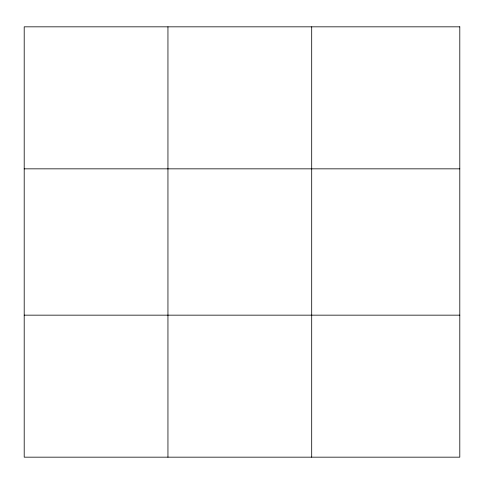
<?xml version="1.0" encoding="UTF-8"?>
<svg xmlns="http://www.w3.org/2000/svg" width="484" height="484" viewBox="0 0 484 484"><rect width="100%" height="100%" fill="white"/><g stroke="black" fill="none" stroke-linecap="round" stroke-linejoin="round"><path stroke-width="0.73" d="M167.948 26.832L167.948 457.168M311.696 26.832L311.696 457.168M24.2 168.843L459.8 168.843M24.2 315.157L459.8 315.157M459.8 26.832L459.8 457.168L24.2 457.168L24.2 26.832L459.8 26.832"/></g></svg>
